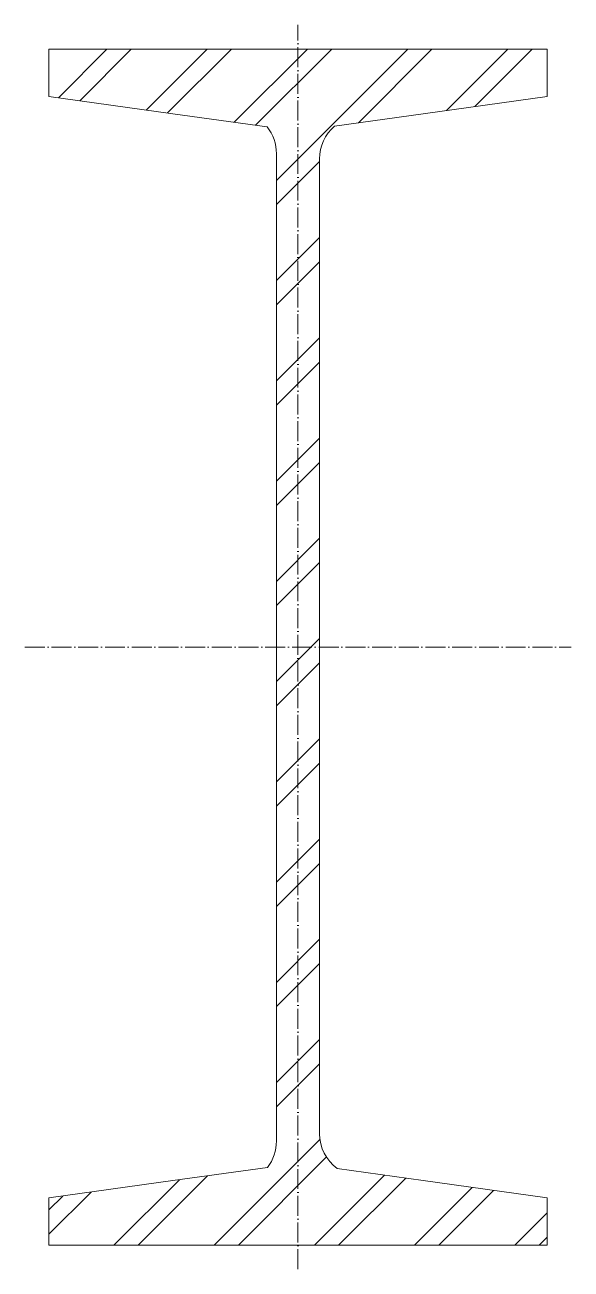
# Model space of a CAD drawing. Header units: metres. Extents: x -68 to 69, y -115 to 197.
import ezdxf

# ---------------------------------------------------------------- set-up
doc = ezdxf.new("R2010")
doc.units = ezdxf.units.M
doc.linetypes.add('MV_hartlijn_staal', pattern=[6.6, 5, -0.8, 0, -0.8])
doc.layers.add('A-DETL-GENF', color=92, linetype='Continuous', lineweight=18)

# ---------------------------------------------------------------- blocks, each defined once
blk = doc.blocks.new('28 Staalprofielen NP-profiel - NP 30-4448318-00_0 Basismaterialen')
at = {"layer": 'A-DETL-GENF', "lineweight": 13}
h = blk.add_hatch(dxfattribs=at)
h.set_pattern_fill('FP_490', color=256, style=0, pattern_type=2)
h.set_pattern_definition([(225, (2039.778, -1247.974), (12.57236, -12.57236), []), (225, (2039.778, -1267.024), (12.57236, -12.57236), [])])
h.paths.add_polyline_path([(-39.54, 190.68), (-62.5, 190.68), (-62.5, 178.84), (-7.73, 171.17), (-6.46, 169.13), (-5.67, 166.86), (-5.4, 164.47), (-5.4, -83.21), (-5.66, -85.55), (-6.42, -87.78), (-7.64, -89.79), (-62.5, -97.48), (-62.5, -109.32), (62.5, -109.32), (62.5, -97.48), (9.83, -90.1), (7.97, -88.38), (6.57, -86.27), (5.7, -83.9), (5.4, -81.38), (5.4, 163.16), (5.65, 165.47), (6.39, 167.68), (7.59, 169.68), (9.19, 171.38), (62.5, 178.84), (62.5, 190.68)])
at = {"layer": 'A-DETL-GENF', "linetype": 'MV_hartlijn_staal', "lineweight": 13}
for p, q in [((0, -115.32), (0, 196.77)), ((-68.5, 40.66), (68.5, 40.66))]:
    blk.add_line(p, q, dxfattribs=at)
at = {"layer": 'A-DETL-GENF'}
for p, q in [((62.5, 190.68), (-62.5, 190.68)), ((-62.5, 190.68), (-62.5, 178.84)), ((62.5, 190.68), (-62.5, 190.68)), ((-62.5, 190.68), (-62.5, 178.84)), ((62.5, 178.84), (62.5, 190.68)), ((62.5, 190.68), (62.5, 178.84)), ((-62.5, 178.84), (-31.38, 174.48)), ((-62.5, 178.84), (-31.38, 174.48)), ((31.38, 174.48), (62.5, 178.84)), ((62.5, 178.84), (31.38, 174.48)), ((-31.38, 174.48), (-7.73, 171.17)), ((-31.38, 174.48), (-7.73, 171.17)), ((9.19, 171.38), (31.38, 174.48)), ((31.38, 174.48), (9.19, 171.38)), ((-5.4, 164.47), (-5.4, -83.21)), ((-5.4, -83.21), (-5.4, 164.47)), ((5.4, -81.38), (5.4, 163.16)), ((5.4, -81.38), (5.4, 163.16)), ((-7.64, -89.79), (-31.38, -93.12)), ((-31.38, -93.12), (-7.64, -89.79)), ((31.38, -93.12), (9.83, -90.1)), ((31.38, -93.12), (9.83, -90.1)), ((-31.38, -93.12), (-62.5, -97.48)), ((-62.5, -97.48), (-31.38, -93.12)), ((62.5, -97.48), (31.38, -93.12)), ((62.5, -97.48), (31.38, -93.12)), ((-62.5, -97.48), (-62.5, -109.32)), ((-62.5, -109.32), (-62.5, -97.48)), ((62.5, -109.32), (62.5, -97.48)), ((62.5, -109.32), (62.5, -97.48)), ((-62.5, -109.32), (62.5, -109.32)), ((62.5, -109.32), (-62.5, -109.32))]:
    blk.add_line(p, q, dxfattribs=at)
for centre, start, end in [((-16.2, 164.47), 360, 38.3532), ((-16.2, 164.47), 360, 38.3532), ((16.2, 163.16), 130.4387, 180), ((16.2, 163.16), 130.4387, 180), ((-16.2, -83.21), 322.4036, 0), ((-16.2, -83.21), 322.4036, 0), ((16.2, -81.38), 180, 233.8257), ((16.2, -81.38), 180, 233.8257)]:
    blk.add_arc(centre, 10.8, start, end, dxfattribs=at)

msp = doc.modelspace()

# ---------------------------------------------------------------- block references
msp.add_blockref('28 Staalprofielen NP-profiel - NP 30-4448318-00_0 Basismaterialen', (0, 0))

doc.saveas('drawing.dxf')
